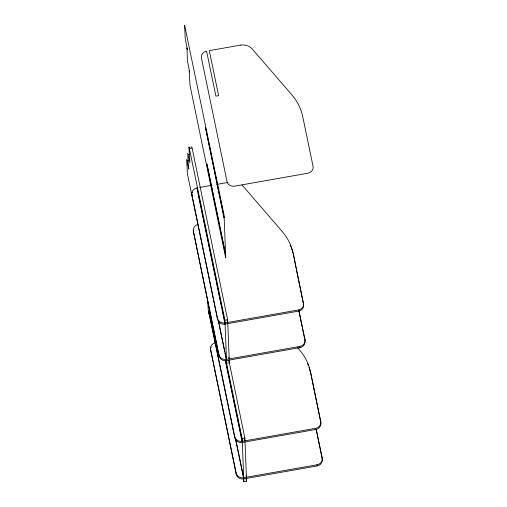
<?xml version="1.0" encoding="UTF-8"?>
<svg xmlns="http://www.w3.org/2000/svg" width="507" height="507" viewBox="0 0 507 507"><rect width="100%" height="100%" fill="white"/><g stroke="black" fill="none" stroke-linecap="round" stroke-linejoin="round"><path stroke-width="0.76" d="M242.016 185.023A11.902 10.767 -2.3 0 1 242.72 185.771L282.095 231.338A58.096 52.57 -2.3 0 1 293.331 253.855L303.579 304.308A6.452 5.837 -2.3 0 1 298.427 311.159L225.076 324.112A6.452 5.837 -2.3 0 1 217.547 319.499L187.368 173.54L186.658 159.407L188.813 169.091L188.268 165.631L187.78 153.304L189.935 162.899L188.908 147.245L190.264 147.005M188.908 147.245L189.371 148.526L192.083 148.044L227.637 319.714L227.744 322.458L227.428 320.918M188.243 154.717L189.599 154.477M187.115 160.903L188.477 160.668M199.777 187.413L212.015 185.251M216.603 184.44L228.074 182.412M229.234 360.09L229.341 362.835L226.629 363.31L224.918 320.19L227.637 319.714M225.026 322.934L197.058 187.894A6.452 5.837 -2.3 0 0 191.906 194.739L217.503 318.326A6.452 5.837 -2.3 0 0 225.026 322.934L298.382 309.98A6.452 5.837 -2.3 0 0 303.535 303.135M197.686 224.544A6.452 5.837 -2.3 0 0 193.351 231.198L218.948 354.786A6.452 5.837 -2.3 0 0 226.471 359.393L299.827 346.439A6.452 5.837 -2.3 0 0 304.98 339.595L298.921 310.328M304.98 339.595L305.024 340.767A6.452 5.837 -2.3 0 1 299.871 347.618L226.521 360.566A6.452 5.837 -2.3 0 1 218.992 355.958L193.351 231.198M246.465 478.424L246.573 481.168L243.861 481.65L242.15 438.53L244.868 438.048L228.866 360.509M209.727 309.359A6.452 5.837 -2.3 0 0 209.138 313.079L234.735 436.66A6.452 5.837 -2.3 0 0 242.257 441.274L315.614 428.32A6.452 5.837 -2.3 0 0 320.766 421.469L310.557 372.189A58.096 52.57 -2.3 0 0 299.326 349.678L297.279 347.308M320.766 421.469L320.811 422.648A6.452 5.837 -2.3 0 1 315.658 429.499L242.302 442.446A6.452 5.837 -2.3 0 1 234.779 437.839L208.244 309.657L207.426 298.091M214.917 342.884A6.452 5.837 -2.3 0 0 210.582 349.532L236.18 473.12A6.452 5.837 -2.3 0 0 243.702 477.727L317.059 464.78A6.452 5.837 -2.3 0 0 322.211 457.929L316.311 429.435M210.582 349.532L236.224 474.298A6.452 5.837 -2.3 0 0 243.747 478.906L317.103 465.952A6.452 5.837 -2.3 0 0 322.256 459.108L322.211 457.929M192.083 148.044L191.621 146.77M296.088 268.121L293.331 253.855M296.405 269.661L303.579 304.308M298.807 310.734L302.153 326.907M302.476 328.447L304.865 340.001M320.811 422.648L310.557 372.189M316.038 429.074L322.097 458.334M189.371 148.526L224.918 320.19M197.736 192.121L197.058 187.894M198.053 193.642L206.431 234.082L206.381 232.903M206.59 234.849L215.988 280.251M216.312 281.791L221.565 307.185M221.889 308.719L225.076 324.112M228.872 357.372L229.189 358.912L227.789 323.631M244.653 439.252L244.976 440.792L244.868 438.048M218.504 320.918L226.471 359.393M218.39 321.324L219.03 324.404M219.347 325.944L224.607 351.332M224.924 352.872L226.198 359.032M225.989 360.217L226.629 363.31M225.964 360.376L242.15 438.53M225.526 360.477L242.257 441.274M225.412 360.883L241.985 440.906M246.104 475.712L246.421 477.252L245.02 441.971M246.098 478.849L246.573 481.168M235.736 439.258L243.702 477.727M235.622 439.664L243.747 478.906M243.221 478.557L243.861 481.65M315.614 428.32L315.658 429.499M317.059 464.78L317.103 465.952M298.382 309.98L298.427 311.159M299.827 346.439L299.871 347.618M234.735 436.66L234.779 437.839M236.18 473.12L236.224 474.298M217.503 318.326L217.547 319.499M218.948 354.786L218.992 355.958M209.138 313.079L209.188 314.251A6.452 5.837 -2.3 0 1 209.093 312.73M191.906 194.739L191.957 195.917A6.452 5.837 -2.3 0 1 191.861 194.396M192.21 192.901A6.452 5.837 -2.3 0 1 192.54 192.197M290.15 245.065A58.096 52.57 -2.3 0 1 290.974 247.004M291.227 247.663A58.096 52.57 -2.3 0 1 292.146 250.306M292.349 250.971A58.096 52.57 -2.3 0 1 292.907 252.993M193.401 232.371A6.452 5.837 -2.3 0 1 193.427 230.096M209.442 311.241A6.452 5.837 -2.3 0 1 209.771 310.531M307.381 363.399A58.096 52.57 -2.3 0 1 308.205 365.344M308.934 367.315A58.096 52.57 -2.3 0 1 309.378 368.64M309.581 369.311A58.096 52.57 -2.3 0 1 310.461 372.683M210.633 350.711A6.452 5.837 -2.3 0 1 210.659 348.436M210.887 347.694A6.452 5.837 -2.3 0 1 211.216 346.991M184.649 25.394L185.175 38.272L187.368 49.452L186.956 47.911L187.413 60.58L189.637 72.007L189.193 70.467L190.005 85.353L225.754 258.05L225.647 255.306L206.957 164.097L225.602 254.127L224.202 218.847L205.512 127.644L224.157 217.668L224.043 214.924L184.649 25.394M240.648 45.104L209.29 50.637L218.612 95.652L215.9 96.134L206.577 51.118A6.452 5.837 -2.3 0 0 201.425 57.963L227.016 181.55A6.452 5.837 -2.3 0 0 234.538 186.158L307.895 173.21A6.452 5.837 -2.3 0 0 313.047 166.359L302.844 117.079A58.096 52.57 -2.3 0 0 291.607 94.568L252.233 48.995A11.902 10.767 -2.3 0 0 240.648 45.104"/></g></svg>
